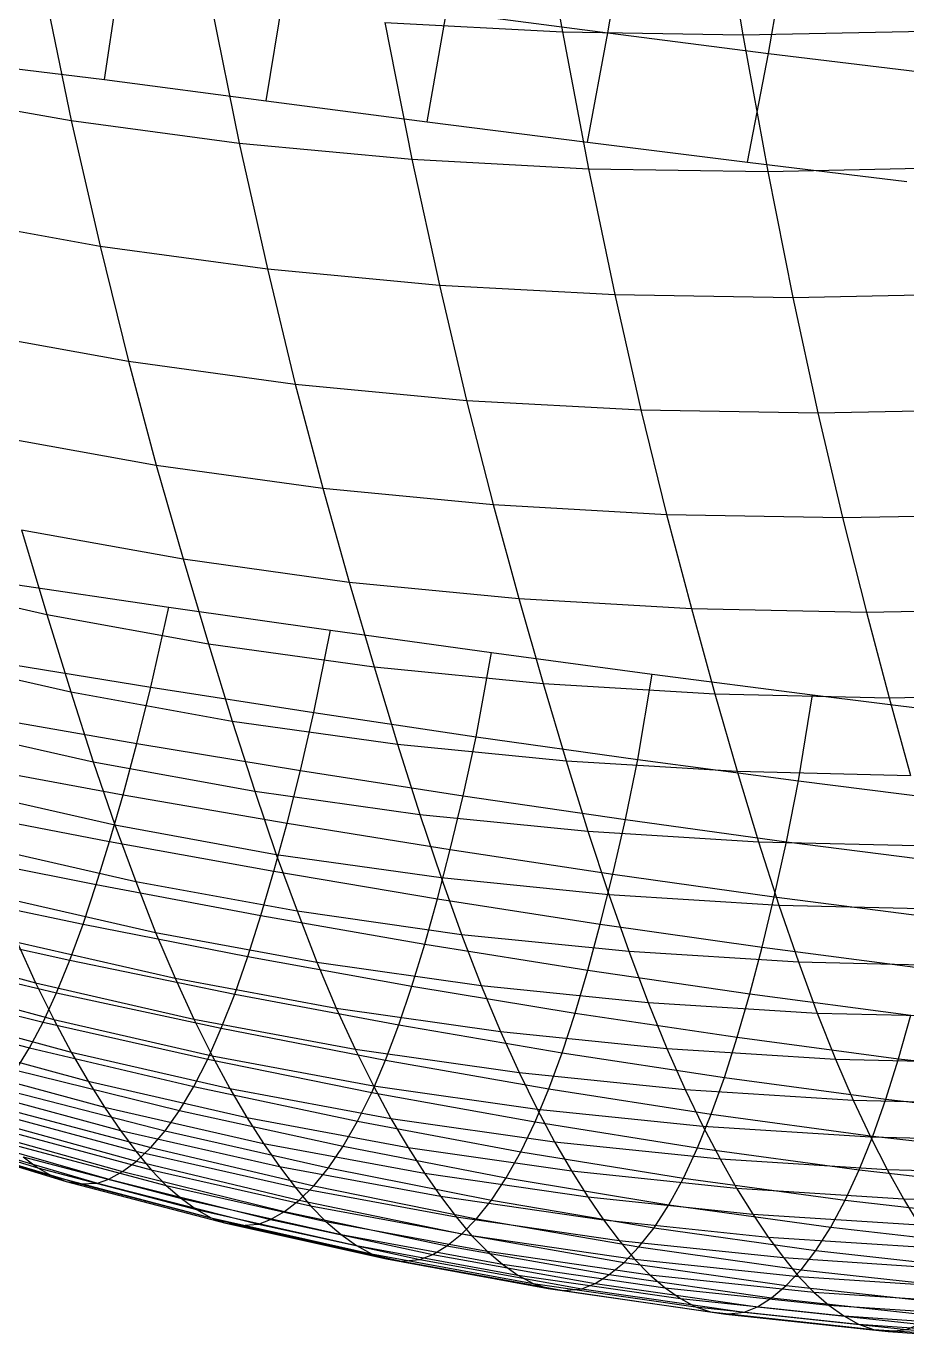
# Model space of a CAD drawing. Extents: x -429 to 429, y -1 to 209.
# Drawn here: x -213.69 to -203.63, y 10.23 to 25.28 of the extents above; entities that cross this region are included whole.
import ezdxf

# ---------------------------------------------------------------- set-up
doc = ezdxf.new("R2010")
doc.units = 0

msp = doc.modelspace()

# ---------------------------------------------------------------- linework, layer by layer
at = {"layer": 'default', "color": 5, "linetype": 'CONTINUOUS'}
for p, q in [((-207.865, 26.883, 20.982), (-207.568, 25.215, 21.891)), ((-205.787, 26.848, 20.535), (-205.506, 25.181, 21.424)), ((-213.504, 25.763, 24.14), (-213.18, 24.202, 25.031)), ((-211.579, 25.507, 23.254), (-211.261, 23.943, 24.153)), ((-209.596, 25.324, 22.503), (-207.568, 25.215, 21.891)), ((-209.596, 25.324, 22.503), (-209.288, 23.76, 23.403)), ((-207.568, 25.215, 21.891), (-205.506, 25.181, 21.424)), ((-207.568, 25.215, 21.891), (-207.271, 23.651, 22.783)), ((-205.506, 25.181, 21.424), (-203.423, 25.222, 21.102)), ((-205.506, 25.181, 21.424), (-205.222, 23.619, 22.299)), ((-215.035, 24.533, 26.03), (-213.18, 24.202, 25.031)), ((-213.18, 24.202, 25.031), (-211.261, 23.943, 24.153)), ((-213.18, 24.202, 25.031), (-212.851, 22.767, 25.925)), ((-211.261, 23.943, 24.153), (-209.288, 23.76, 23.403)), ((-211.261, 23.943, 24.153), (-210.938, 22.507, 25.056)), ((-209.288, 23.76, 23.403), (-207.271, 23.651, 22.783)), ((-209.288, 23.76, 23.403), (-208.974, 22.322, 24.306)), ((-207.271, 23.651, 22.783), (-205.222, 23.619, 22.299)), ((-207.271, 23.651, 22.783), (-206.969, 22.213, 23.678)), ((-205.222, 23.619, 22.299), (-203.152, 23.663, 21.951)), ((-205.222, 23.619, 22.299), (-204.934, 22.18, 23.176)), ((-214.704, 23.101, 26.908), (-212.851, 22.767, 25.925)), ((-212.851, 22.767, 25.925), (-210.938, 22.507, 25.056)), ((-212.851, 22.767, 25.925), (-212.528, 21.452, 26.796)), ((-210.938, 22.507, 25.056), (-208.974, 22.322, 24.306)), ((-210.938, 22.507, 25.056), (-210.62, 21.19, 25.936)), ((-208.974, 22.322, 24.306), (-206.969, 22.213, 23.678)), ((-208.974, 22.322, 24.306), (-208.665, 21.004, 25.186)), ((-206.969, 22.213, 23.678), (-204.934, 22.18, 23.176)), ((-206.969, 22.213, 23.678), (-206.671, 20.894, 24.552)), ((-204.934, 22.18, 23.176), (-202.878, 22.225, 22.803)), ((-204.934, 22.18, 23.176), (-204.648, 20.861, 24.034)), ((-214.379, 21.788, 27.764), (-212.528, 21.452, 26.796)), ((-212.528, 21.452, 26.796), (-210.62, 21.19, 25.936)), ((-212.528, 21.452, 26.796), (-212.209, 20.263, 27.648)), ((-210.62, 21.19, 25.936), (-208.665, 21.004, 25.186)), ((-210.62, 21.19, 25.936), (-210.307, 20.001, 26.795)), ((-208.665, 21.004, 25.186), (-206.671, 20.894, 24.552)), ((-208.665, 21.004, 25.186), (-208.361, 19.813, 26.046)), ((-206.671, 20.894, 24.552), (-204.648, 20.861, 24.034)), ((-206.671, 20.894, 24.552), (-206.378, 19.701, 25.404)), ((-204.648, 20.861, 24.034), (-202.605, 20.904, 23.637)), ((-204.648, 20.861, 24.034), (-204.367, 19.664, 24.872)), ((-214.059, 20.599, 28.601), (-212.209, 20.263, 27.648)), ((-212.209, 20.263, 27.648), (-210.307, 20.001, 26.795)), ((-212.209, 20.263, 27.648), (-211.902, 19.191, 28.464)), ((-210.307, 20.001, 26.795), (-208.361, 19.813, 26.046)), ((-210.307, 20.001, 26.795), (-210.005, 18.928, 27.619)), ((-208.361, 19.813, 26.046), (-206.378, 19.701, 25.404)), ((-208.361, 19.813, 26.046), (-208.067, 18.739, 26.87)), ((-206.378, 19.701, 25.404), (-204.367, 19.664, 24.872)), ((-206.378, 19.701, 25.404), (-206.094, 18.624, 26.221)), ((-204.367, 19.664, 24.872), (-202.337, 19.704, 24.451)), ((-204.367, 19.664, 24.872), (-204.095, 18.584, 25.675)), ((-213.75, 19.526, 29.402), (-211.902, 19.191, 28.464)), ((-213.75, 19.526, 29.402), (-213.459, 18.557, 30.161)), ((-211.902, 19.191, 28.464), (-210.005, 18.928, 27.619)), ((-211.902, 19.191, 28.464), (-211.612, 18.222, 29.235)), ((-215.254, 18.962, 31.171), (-213.459, 18.557, 30.161)), ((-213.921, 18.916, 49.418), (-212.067, 18.642, 48.78)), ((-210.005, 18.928, 27.619), (-208.067, 18.739, 26.87)), ((-210.005, 18.928, 27.619), (-209.72, 17.959, 28.396)), ((-208.067, 18.739, 26.87), (-206.094, 18.624, 26.221)), ((-208.067, 18.739, 26.87), (-207.789, 17.768, 27.648)), ((-213.459, 18.557, 30.161), (-211.612, 18.222, 29.235)), ((-213.459, 18.557, 30.161), (-213.186, 17.674, 30.872)), ((-212.27, 17.725, 48.384), (-212.067, 18.642, 48.78)), ((-212.067, 18.642, 48.78), (-210.219, 18.377, 48.125)), ((-206.094, 18.624, 26.221), (-204.095, 18.584, 25.675)), ((-206.094, 18.624, 26.221), (-205.825, 17.651, 26.994)), ((-204.095, 18.584, 25.675), (-202.077, 18.618, 25.232)), ((-204.095, 18.584, 25.675), (-203.836, 17.606, 26.434)), ((-210.409, 17.435, 47.761), (-210.219, 18.377, 48.125)), ((-210.219, 18.377, 48.125), (-208.377, 18.121, 47.454)), ((-211.612, 18.222, 29.235), (-209.72, 17.959, 28.396)), ((-211.612, 18.222, 29.235), (-211.34, 17.339, 29.957)), ((-214.983, 18.08, 31.866), (-213.186, 17.674, 30.872)), ((-208.554, 17.16, 47.114), (-208.377, 18.121, 47.454)), ((-208.377, 18.121, 47.454), (-206.541, 17.875, 46.765)), ((-214.139, 18.029, 48.981), (-212.27, 17.725, 48.384)), ((-209.72, 17.959, 28.396), (-207.789, 17.768, 27.648)), ((-209.72, 17.959, 28.396), (-209.452, 17.076, 29.124)), ((-207.789, 17.768, 27.648), (-205.825, 17.651, 26.994)), ((-207.789, 17.768, 27.648), (-207.527, 16.884, 28.377)), ((-206.708, 16.9, 46.443), (-206.541, 17.875, 46.765)), ((-206.541, 17.875, 46.765), (-204.71, 17.638, 46.06)), ((-213.186, 17.674, 30.872), (-211.34, 17.339, 29.957)), ((-213.186, 17.674, 30.872), (-212.929, 16.873, 31.542)), ((-212.429, 17.081, 48.065), (-212.27, 17.725, 48.384)), ((-212.27, 17.725, 48.384), (-210.409, 17.435, 47.761)), ((-205.825, 17.651, 26.994), (-203.836, 17.606, 26.434)), ((-205.825, 17.651, 26.994), (-205.571, 16.765, 27.717)), ((-204.871, 16.654, 45.747), (-204.71, 17.638, 46.06)), ((-204.71, 17.638, 46.06), (-202.886, 17.411, 45.338)), ((-203.836, 17.606, 26.434), (-201.829, 17.636, 25.972)), ((-203.836, 17.606, 26.434), (-203.591, 16.718, 27.147)), ((-214.305, 17.408, 48.644), (-212.429, 17.081, 48.065)), ((-211.34, 17.339, 29.957), (-209.452, 17.076, 29.124)), ((-211.34, 17.339, 29.957), (-211.084, 16.537, 30.637)), ((-210.561, 16.773, 47.458), (-210.409, 17.435, 47.761)), ((-210.409, 17.435, 47.761), (-208.554, 17.16, 47.114)), ((-214.727, 17.28, 32.523), (-212.929, 16.873, 31.542)), ((-208.701, 16.483, 46.823), (-208.554, 17.16, 47.114)), ((-208.554, 17.16, 47.114), (-206.708, 16.9, 46.443)), ((-212.588, 16.497, 47.744), (-212.429, 17.081, 48.065)), ((-212.429, 17.081, 48.065), (-210.561, 16.773, 47.458)), ((-209.452, 17.076, 29.124), (-207.527, 16.884, 28.377)), ((-209.452, 17.076, 29.124), (-209.199, 16.272, 29.81)), ((-212.929, 16.873, 31.542), (-211.084, 16.537, 30.637)), ((-212.929, 16.873, 31.542), (-212.681, 16.152, 32.184)), ((-207.527, 16.884, 28.377), (-205.571, 16.765, 27.717)), ((-207.527, 16.884, 28.377), (-207.278, 16.079, 29.063)), ((-206.849, 16.212, 46.159), (-206.708, 16.9, 46.443)), ((-206.708, 16.9, 46.443), (-204.871, 16.654, 45.747)), ((-214.469, 16.843, 48.308), (-212.588, 16.497, 47.744)), ((-210.714, 16.172, 47.148), (-210.561, 16.773, 47.458)), ((-210.561, 16.773, 47.458), (-208.701, 16.483, 46.823)), ((-205.571, 16.765, 27.717), (-203.591, 16.718, 27.147)), ((-205.571, 16.765, 27.717), (-205.329, 15.96, 28.398)), ((-214.482, 16.561, 33.151), (-212.681, 16.152, 32.184)), ((-205.007, 15.959, 45.467), (-204.871, 16.654, 45.747)), ((-204.871, 16.654, 45.747), (-203.042, 16.423, 45.026)), ((-212.743, 15.962, 47.425), (-212.588, 16.497, 47.744)), ((-212.588, 16.497, 47.744), (-210.714, 16.172, 47.148)), ((-211.084, 16.537, 30.637), (-209.199, 16.272, 29.81)), ((-211.084, 16.537, 30.637), (-210.837, 15.815, 31.288)), ((-208.849, 15.869, 46.521), (-208.701, 16.483, 46.823)), ((-208.701, 16.483, 46.823), (-206.849, 16.212, 46.159)), ((-214.629, 16.326, 47.978), (-212.743, 15.962, 47.425)), ((-209.199, 16.272, 29.81), (-207.278, 16.079, 29.063)), ((-209.199, 16.272, 29.81), (-208.955, 15.549, 30.466)), ((-212.681, 16.152, 32.184), (-210.837, 15.815, 31.288)), ((-212.681, 16.152, 32.184), (-212.443, 15.506, 32.799)), ((-210.865, 15.622, 46.839), (-210.714, 16.172, 47.148)), ((-210.714, 16.172, 47.148), (-208.849, 15.869, 46.521)), ((-206.993, 15.588, 45.863), (-206.849, 16.212, 46.159)), ((-206.849, 16.212, 46.159), (-205.007, 15.959, 45.467)), ((-212.894, 15.469, 47.112), (-212.743, 15.962, 47.425)), ((-212.743, 15.962, 47.425), (-210.865, 15.622, 46.839)), ((-207.278, 16.079, 29.063), (-205.329, 15.96, 28.398)), ((-207.278, 16.079, 29.063), (-207.039, 15.356, 29.719)), ((-205.329, 15.96, 28.398), (-203.357, 15.913, 27.818)), ((-205.329, 15.96, 28.398), (-205.097, 15.236, 29.05)), ((-205.148, 15.329, 45.173), (-205.007, 15.959, 45.467)), ((-205.007, 15.959, 45.467), (-203.175, 15.725, 44.747)), ((-214.783, 15.85, 47.657), (-212.894, 15.469, 47.112)), ((-214.246, 15.916, 33.752), (-212.443, 15.506, 32.799)), ((-210.837, 15.815, 31.288), (-208.955, 15.549, 30.466)), ((-210.837, 15.815, 31.288), (-210.6, 15.168, 31.912)), ((-208.995, 15.307, 46.218), (-208.849, 15.869, 46.521)), ((-208.849, 15.869, 46.521), (-206.993, 15.588, 45.863)), ((-212.443, 15.506, 32.799), (-210.6, 15.168, 31.912)), ((-212.443, 15.506, 32.799), (-212.216, 14.922, 33.384)), ((-211.013, 15.115, 46.531), (-210.865, 15.622, 46.839)), ((-210.865, 15.622, 46.839), (-208.995, 15.307, 46.218)), ((-208.955, 15.549, 30.466), (-207.039, 15.356, 29.719)), ((-208.955, 15.549, 30.466), (-208.72, 14.901, 31.094)), ((-207.136, 15.018, 45.564), (-206.993, 15.588, 45.863)), ((-206.993, 15.588, 45.863), (-205.148, 15.329, 45.173)), ((-214.935, 15.417, 47.339), (-213.045, 15.016, 46.798)), ((-213.045, 15.016, 46.798), (-212.894, 15.469, 47.112)), ((-212.894, 15.469, 47.112), (-211.013, 15.115, 46.531)), ((-207.039, 15.356, 29.719), (-205.097, 15.236, 29.05)), ((-207.039, 15.356, 29.719), (-206.809, 14.707, 30.347)), ((-214.02, 15.333, 34.325), (-212.216, 14.922, 33.384)), ((-209.141, 14.789, 45.915), (-208.995, 15.307, 46.218)), ((-208.995, 15.307, 46.218), (-207.136, 15.018, 45.564)), ((-205.287, 14.753, 44.877), (-205.148, 15.329, 45.173)), ((-205.148, 15.329, 45.173), (-203.313, 15.092, 44.453)), ((-205.097, 15.236, 29.05), (-203.132, 15.19, 28.461)), ((-205.097, 15.236, 29.05), (-204.872, 14.587, 29.674)), ((-211.162, 14.646, 46.22), (-211.013, 15.115, 46.531)), ((-211.013, 15.115, 46.531), (-209.141, 14.789, 45.915)), ((-210.6, 15.168, 31.912), (-208.72, 14.901, 31.094)), ((-210.6, 15.168, 31.912), (-210.373, 14.582, 32.505)), ((-215.086, 15.027, 47.02), (-213.196, 14.605, 46.478)), ((-213.196, 14.605, 46.478), (-213.045, 15.016, 46.798)), ((-213.045, 15.016, 46.798), (-211.162, 14.646, 46.22)), ((-212.216, 14.922, 33.384), (-210.373, 14.582, 32.505)), ((-212.216, 14.922, 33.384), (-211.994, 14.4, 33.951)), ((-208.72, 14.901, 31.094), (-206.809, 14.707, 30.347)), ((-208.72, 14.901, 31.094), (-208.496, 14.315, 31.692)), ((-207.279, 14.491, 45.263), (-207.136, 15.018, 45.564)), ((-207.136, 15.018, 45.564), (-205.287, 14.753, 44.877)), ((-215.357, 14.83, 36.385), (-213.587, 14.345, 35.416)), ((-213.8, 14.812, 34.88), (-211.994, 14.4, 33.951)), ((-213.8, 14.812, 34.88), (-213.587, 14.345, 35.416)), ((-209.288, 14.308, 45.605), (-209.141, 14.789, 45.915)), ((-209.141, 14.789, 45.915), (-207.279, 14.491, 45.263)), ((-205.427, 14.221, 44.576), (-205.287, 14.753, 44.877)), ((-205.287, 14.753, 44.877), (-203.45, 14.513, 44.156)), ((-215.237, 14.676, 46.699), (-213.348, 14.233, 46.154)), ((-213.348, 14.233, 46.154), (-213.196, 14.605, 46.478)), ((-213.196, 14.605, 46.478), (-211.313, 14.218, 45.9)), ((-211.313, 14.218, 45.9), (-211.162, 14.646, 46.22)), ((-211.162, 14.646, 46.22), (-209.288, 14.308, 45.605)), ((-206.809, 14.707, 30.347), (-204.872, 14.587, 29.674)), ((-206.809, 14.707, 30.347), (-206.589, 14.121, 30.946)), ((-210.373, 14.582, 32.505), (-208.496, 14.315, 31.692)), ((-210.373, 14.582, 32.505), (-210.152, 14.059, 33.081)), ((-207.424, 14, 44.954), (-207.279, 14.491, 45.263)), ((-207.279, 14.491, 45.263), (-205.427, 14.221, 44.576)), ((-204.872, 14.587, 29.674), (-202.915, 14.54, 29.076)), ((-204.872, 14.587, 29.674), (-204.657, 14, 30.268)), ((-215.387, 14.365, 46.375), (-213.502, 13.899, 45.823)), ((-215.154, 14.413, 36.885), (-213.38, 13.927, 35.932)), ((-213.587, 14.345, 35.416), (-211.779, 13.931, 34.499)), ((-213.587, 14.345, 35.416), (-213.38, 13.927, 35.932)), ((-211.994, 14.4, 33.951), (-210.152, 14.059, 33.081)), ((-211.994, 14.4, 33.951), (-211.779, 13.931, 34.499)), ((-209.438, 13.865, 45.284), (-209.288, 14.308, 45.605)), ((-209.288, 14.308, 45.605), (-207.424, 14, 44.954)), ((-208.496, 14.315, 31.692), (-206.589, 14.121, 30.946)), ((-208.496, 14.315, 31.692), (-208.277, 13.791, 32.272)), ((-213.502, 13.899, 45.823), (-213.348, 14.233, 46.154)), ((-213.348, 14.233, 46.154), (-211.466, 13.828, 45.572)), ((-211.466, 13.828, 45.572), (-211.313, 14.218, 45.9)), ((-211.313, 14.218, 45.9), (-209.438, 13.865, 45.284)), ((-205.57, 13.724, 44.268), (-205.427, 14.221, 44.576)), ((-205.427, 14.221, 44.576), (-203.588, 13.979, 43.855)), ((-215.538, 14.093, 46.048), (-213.658, 13.604, 45.484)), ((-214.959, 14.04, 37.368), (-213.181, 13.554, 36.429)), ((-210.152, 14.059, 33.081), (-208.277, 13.791, 32.272)), ((-210.152, 14.059, 33.081), (-209.937, 13.59, 33.638)), ((-207.572, 13.548, 44.632), (-207.424, 14, 44.954)), ((-207.424, 14, 44.954), (-205.57, 13.724, 44.268)), ((-206.589, 14.121, 30.946), (-204.657, 14, 30.268)), ((-206.589, 14.121, 30.946), (-206.374, 13.597, 31.526)), ((-204.657, 14, 30.268), (-202.706, 13.954, 29.662)), ((-204.657, 14, 30.268), (-204.448, 13.476, 30.844)), ((-213.658, 13.604, 45.484), (-213.502, 13.899, 45.823)), ((-213.502, 13.899, 45.823), (-211.621, 13.476, 45.235)), ((-213.38, 13.927, 35.932), (-211.571, 13.513, 35.028)), ((-213.38, 13.927, 35.932), (-213.181, 13.554, 36.429)), ((-211.779, 13.931, 34.499), (-209.937, 13.59, 33.638)), ((-211.779, 13.931, 34.499), (-211.571, 13.513, 35.028)), ((-209.591, 13.462, 44.954), (-209.438, 13.865, 45.284)), ((-209.438, 13.865, 45.284), (-207.572, 13.548, 44.632)), ((-203.728, 13.48, 43.546), (-203.588, 13.979, 43.855)), ((-214.769, 13.706, 37.833), (-212.988, 13.221, 36.909)), ((-211.621, 13.476, 45.235), (-211.466, 13.828, 45.572)), ((-211.466, 13.828, 45.572), (-209.591, 13.462, 44.954)), ((-208.277, 13.791, 32.272), (-206.374, 13.597, 31.526)), ((-208.277, 13.791, 32.272), (-208.064, 13.321, 32.833)), ((-205.717, 13.265, 43.945), (-205.57, 13.724, 44.268)), ((-205.57, 13.724, 44.268), (-203.728, 13.48, 43.546)), ((-213.815, 13.35, 45.136), (-213.658, 13.604, 45.484)), ((-213.658, 13.604, 45.484), (-211.78, 13.162, 44.885)), ((-213.181, 13.554, 36.429), (-211.369, 13.14, 35.536)), ((-213.181, 13.554, 36.429), (-212.988, 13.221, 36.909)), ((-209.937, 13.59, 33.638), (-208.064, 13.321, 32.833)), ((-209.937, 13.59, 33.638), (-209.728, 13.171, 34.174)), ((-207.724, 13.134, 44.3), (-207.572, 13.548, 44.632)), ((-207.572, 13.548, 44.632), (-205.717, 13.265, 43.945)), ((-206.374, 13.597, 31.526), (-204.448, 13.476, 30.844)), ((-206.374, 13.597, 31.526), (-206.165, 13.127, 32.086)), ((-214.586, 13.408, 38.282), (-212.8, 12.924, 37.371)), ((-211.78, 13.162, 44.885), (-211.621, 13.476, 45.235)), ((-211.621, 13.476, 45.235), (-209.747, 13.095, 44.611)), ((-211.571, 13.513, 35.028), (-209.728, 13.171, 34.174)), ((-211.571, 13.513, 35.028), (-211.369, 13.14, 35.536)), ((-209.747, 13.095, 44.611), (-209.591, 13.462, 44.954)), ((-209.591, 13.462, 44.954), (-207.724, 13.134, 44.3)), ((-204.448, 13.476, 30.844), (-202.504, 13.43, 30.229)), ((-204.448, 13.476, 30.844), (-204.245, 13.006, 31.4)), ((-203.873, 13.018, 43.221), (-203.728, 13.48, 43.546)), ((-203.728, 13.48, 43.546), (-201.9, 13.267, 42.789)), ((-213.815, 13.35, 45.136), (-211.943, 12.889, 44.525)), ((-208.064, 13.321, 32.833), (-206.165, 13.127, 32.086)), ((-208.064, 13.321, 32.833), (-207.858, 12.902, 33.373)), ((-205.867, 12.846, 43.61), (-205.717, 13.265, 43.945)), ((-205.717, 13.265, 43.945), (-203.873, 13.018, 43.221)), ((-214.408, 13.142, 38.715), (-212.619, 12.66, 37.818)), ((-213.974, 13.134, 44.784), (-212.107, 12.656, 44.157)), ((-212.988, 13.221, 36.909), (-211.174, 12.808, 36.027)), ((-212.988, 13.221, 36.909), (-212.8, 12.924, 37.371)), ((-211.943, 12.889, 44.525), (-211.78, 13.162, 44.885)), ((-211.78, 13.162, 44.885), (-209.908, 12.767, 44.253)), ((-211.369, 13.14, 35.536), (-209.527, 12.798, 34.69)), ((-211.369, 13.14, 35.536), (-211.174, 12.808, 36.027)), ((-209.908, 12.767, 44.253), (-209.747, 13.095, 44.611)), ((-209.747, 13.095, 44.611), (-207.88, 12.757, 43.953)), ((-209.728, 13.171, 34.174), (-207.858, 12.902, 33.373)), ((-209.728, 13.171, 34.174), (-209.527, 12.798, 34.69)), ((-207.88, 12.757, 43.953), (-207.724, 13.134, 44.3)), ((-207.724, 13.134, 44.3), (-205.867, 12.846, 43.61)), ((-206.165, 13.127, 32.086), (-204.245, 13.006, 31.4)), ((-206.165, 13.127, 32.086), (-205.963, 12.707, 32.627)), ((-214.132, 12.958, 44.429), (-212.271, 12.464, 43.785)), ((-204.245, 13.006, 31.4), (-202.307, 12.96, 30.776)), ((-204.245, 13.006, 31.4), (-204.048, 12.586, 31.937)), ((-204.022, 12.596, 42.885), (-203.873, 13.018, 43.221)), ((-203.873, 13.018, 43.221), (-202.043, 12.807, 42.463)), ((-214.289, 12.817, 44.075), (-212.434, 12.31, 43.413)), ((-214.235, 12.904, 39.137), (-212.442, 12.423, 38.253)), ((-212.8, 12.924, 37.371), (-210.985, 12.511, 36.5)), ((-212.8, 12.924, 37.371), (-212.619, 12.66, 37.818)), ((-212.107, 12.656, 44.157), (-211.943, 12.889, 44.525)), ((-211.943, 12.889, 44.525), (-210.073, 12.479, 43.883)), ((-211.174, 12.808, 36.027), (-209.332, 12.466, 35.188)), ((-211.174, 12.808, 36.027), (-210.985, 12.511, 36.5)), ((-209.527, 12.798, 34.69), (-207.658, 12.529, 33.894)), ((-209.527, 12.798, 34.69), (-209.332, 12.466, 35.188)), ((-207.858, 12.902, 33.373), (-205.963, 12.707, 32.627)), ((-207.858, 12.902, 33.373), (-207.658, 12.529, 33.894)), ((-206.023, 12.462, 43.26), (-205.867, 12.846, 43.61)), ((-205.867, 12.846, 43.61), (-204.022, 12.596, 42.885)), ((-215.358, 12.781, 41.588), (-213.564, 12.234, 40.757)), ((-215.203, 12.687, 41.956), (-213.401, 12.139, 41.148)), ((-214.444, 12.709, 43.723), (-212.595, 12.19, 43.042)), ((-214.065, 12.691, 39.55), (-212.268, 12.21, 38.681)), ((-212.619, 12.66, 37.818), (-210.802, 12.248, 36.957)), ((-212.619, 12.66, 37.818), (-212.442, 12.423, 38.253)), ((-212.271, 12.464, 43.785), (-212.107, 12.656, 44.157)), ((-212.107, 12.656, 44.157), (-210.241, 12.233, 43.502)), ((-210.073, 12.479, 43.883), (-209.908, 12.767, 44.253)), ((-209.908, 12.767, 44.253), (-208.042, 12.417, 43.589)), ((-208.042, 12.417, 43.589), (-207.88, 12.757, 43.953)), ((-207.88, 12.757, 43.953), (-206.023, 12.462, 43.26)), ((-205.963, 12.707, 32.627), (-204.048, 12.586, 31.937)), ((-205.963, 12.707, 32.627), (-205.767, 12.334, 33.147)), ((-215.05, 12.625, 42.315), (-213.24, 12.078, 41.531)), ((-214.899, 12.592, 42.67), (-213.08, 12.049, 41.912)), ((-214.708, 12.593, 43.114), (-212.88, 12.057, 42.382)), ((-214.593, 12.633, 43.38), (-212.751, 12.104, 42.683)), ((-213.896, 12.51, 39.958), (-212.094, 12.03, 39.106)), ((-210.985, 12.511, 36.5), (-209.143, 12.17, 35.669)), ((-210.985, 12.511, 36.5), (-210.802, 12.248, 36.957)), ((-207.658, 12.529, 33.894), (-205.767, 12.334, 33.147)), ((-207.658, 12.529, 33.894), (-207.465, 12.197, 34.395)), ((-204.176, 12.21, 42.533), (-204.022, 12.596, 42.885)), ((-204.048, 12.586, 31.937), (-202.116, 12.539, 31.304)), ((-204.048, 12.586, 31.937), (-203.857, 12.212, 32.453)), ((-204.022, 12.596, 42.885), (-202.189, 12.386, 42.126)), ((-213.729, 12.359, 40.36), (-211.922, 11.88, 39.525)), ((-213.729, 12.359, 40.36), (-213.564, 12.234, 40.757)), ((-212.442, 12.423, 38.253), (-210.623, 12.012, 37.402)), ((-212.442, 12.423, 38.253), (-212.268, 12.21, 38.681)), ((-212.434, 12.31, 43.413), (-212.271, 12.464, 43.785)), ((-212.271, 12.464, 43.785), (-210.41, 12.028, 43.117)), ((-210.241, 12.233, 43.502), (-210.073, 12.479, 43.883)), ((-210.073, 12.479, 43.883), (-208.209, 12.119, 43.21)), ((-209.332, 12.466, 35.188), (-207.465, 12.197, 34.395)), ((-209.332, 12.466, 35.188), (-209.143, 12.17, 35.669)), ((-208.209, 12.119, 43.21), (-208.042, 12.417, 43.589)), ((-208.042, 12.417, 43.589), (-206.185, 12.115, 42.891)), ((-206.185, 12.115, 42.891), (-206.023, 12.462, 43.26)), ((-206.023, 12.462, 43.26), (-204.176, 12.21, 42.533)), ((-213.564, 12.234, 40.757), (-211.751, 11.755, 39.94)), ((-213.564, 12.234, 40.757), (-213.401, 12.139, 41.148)), ((-212.751, 12.104, 42.683), (-212.595, 12.19, 43.042)), ((-212.595, 12.19, 43.042), (-212.434, 12.31, 43.413)), ((-212.595, 12.19, 43.042), (-210.743, 11.734, 42.345)), ((-212.434, 12.31, 43.413), (-210.577, 11.863, 42.731)), ((-212.268, 12.21, 38.681), (-210.447, 11.799, 37.841)), ((-212.268, 12.21, 38.681), (-212.094, 12.03, 39.106)), ((-210.802, 12.248, 36.957), (-208.96, 11.907, 36.132)), ((-210.802, 12.248, 36.957), (-210.623, 12.012, 37.402)), ((-210.41, 12.028, 43.117), (-210.241, 12.233, 43.502)), ((-210.241, 12.233, 43.502), (-208.379, 11.863, 42.82)), ((-207.465, 12.197, 34.395), (-205.578, 12.001, 33.649)), ((-207.465, 12.197, 34.395), (-207.278, 11.901, 34.879)), ((-205.767, 12.334, 33.147), (-203.857, 12.212, 32.453)), ((-205.767, 12.334, 33.147), (-205.578, 12.001, 33.649)), ((-204.336, 11.861, 42.162), (-204.176, 12.21, 42.533)), ((-204.176, 12.21, 42.533), (-202.341, 12.001, 41.773)), ((-203.857, 12.212, 32.453), (-201.932, 12.164, 31.812)), ((-203.857, 12.212, 32.453), (-203.672, 11.878, 32.951)), ((-213.401, 12.139, 41.148), (-211.582, 11.66, 40.35)), ((-213.401, 12.139, 41.148), (-213.24, 12.078, 41.531)), ((-213.24, 12.078, 41.531), (-211.415, 11.601, 40.751)), ((-213.24, 12.078, 41.531), (-213.08, 12.049, 41.912)), ((-213.08, 12.049, 41.912), (-212.88, 12.057, 42.382)), ((-213.08, 12.049, 41.912), (-211.248, 11.574, 41.153)), ((-212.88, 12.057, 42.382), (-212.751, 12.104, 42.683)), ((-212.88, 12.057, 42.382), (-211.042, 11.587, 41.644)), ((-212.751, 12.104, 42.683), (-210.902, 11.641, 41.973)), ((-209.143, 12.17, 35.669), (-207.278, 11.901, 34.879)), ((-209.143, 12.17, 35.669), (-208.96, 11.907, 36.132)), ((-208.379, 11.863, 42.82), (-208.209, 12.119, 43.21)), ((-208.209, 12.119, 43.21), (-206.351, 11.81, 42.507)), ((-206.351, 11.81, 42.507), (-206.185, 12.115, 42.891)), ((-206.185, 12.115, 42.891), (-204.336, 11.861, 42.162)), ((-212.094, 12.03, 39.106), (-210.271, 11.619, 38.278)), ((-212.094, 12.03, 39.106), (-211.922, 11.88, 39.525)), ((-210.623, 12.012, 37.402), (-208.782, 11.672, 36.585)), ((-210.623, 12.012, 37.402), (-210.447, 11.799, 37.841)), ((-210.577, 11.863, 42.731), (-210.41, 12.028, 43.117)), ((-210.41, 12.028, 43.117), (-208.55, 11.65, 42.425)), ((-208.96, 11.907, 36.132), (-207.097, 11.638, 35.346)), ((-208.96, 11.907, 36.132), (-208.782, 11.672, 36.585)), ((-207.278, 11.901, 34.879), (-205.394, 11.704, 34.133)), ((-207.278, 11.901, 34.879), (-207.097, 11.638, 35.346)), ((-205.578, 12.001, 33.649), (-203.672, 11.878, 32.951)), ((-205.578, 12.001, 33.649), (-205.394, 11.704, 34.133)), ((-211.922, 11.88, 39.525), (-210.095, 11.47, 38.71)), ((-211.922, 11.88, 39.525), (-211.751, 11.755, 39.94)), ((-211.751, 11.755, 39.94), (-209.921, 11.346, 39.138)), ((-211.751, 11.755, 39.94), (-211.582, 11.66, 40.35)), ((-210.743, 11.734, 42.345), (-210.577, 11.863, 42.731)), ((-210.577, 11.863, 42.731), (-208.719, 11.477, 42.028)), ((-210.447, 11.799, 37.841), (-208.605, 11.459, 37.031)), ((-210.447, 11.799, 37.841), (-210.271, 11.619, 38.278)), ((-208.55, 11.65, 42.425), (-208.379, 11.863, 42.82)), ((-208.379, 11.863, 42.82), (-206.521, 11.548, 42.112)), ((-206.521, 11.548, 42.112), (-206.351, 11.81, 42.507)), ((-206.351, 11.81, 42.507), (-204.502, 11.553, 41.776)), ((-204.502, 11.553, 41.776), (-204.336, 11.861, 42.162)), ((-204.336, 11.861, 42.162), (-202.499, 11.653, 41.402)), ((-203.672, 11.878, 32.951), (-201.753, 11.83, 32.302)), ((-203.672, 11.878, 32.951), (-203.493, 11.581, 33.431)), ((-211.582, 11.66, 40.35), (-209.748, 11.251, 39.562)), ((-211.582, 11.66, 40.35), (-211.415, 11.601, 40.751)), ((-211.415, 11.601, 40.751), (-209.578, 11.192, 39.977)), ((-211.415, 11.601, 40.751), (-211.248, 11.574, 41.153)), ((-211.248, 11.574, 41.153), (-211.042, 11.587, 41.644)), ((-211.042, 11.587, 41.644), (-210.902, 11.641, 41.973)), ((-211.042, 11.587, 41.644), (-209.196, 11.185, 40.901)), ((-210.902, 11.641, 41.973), (-210.743, 11.734, 42.345)), ((-210.902, 11.641, 41.973), (-209.049, 11.243, 41.249)), ((-210.743, 11.734, 42.345), (-208.888, 11.341, 41.631)), ((-210.271, 11.619, 38.278), (-208.428, 11.279, 37.476)), ((-210.271, 11.619, 38.278), (-210.095, 11.47, 38.71)), ((-208.782, 11.672, 36.585), (-206.92, 11.403, 35.802)), ((-208.782, 11.672, 36.585), (-208.605, 11.459, 37.031)), ((-208.719, 11.477, 42.028), (-208.55, 11.65, 42.425)), ((-208.55, 11.65, 42.425), (-206.693, 11.329, 41.709)), ((-207.097, 11.638, 35.346), (-205.216, 11.441, 34.6)), ((-207.097, 11.638, 35.346), (-206.92, 11.403, 35.802)), ((-205.394, 11.704, 34.133), (-203.493, 11.581, 33.431)), ((-205.394, 11.704, 34.133), (-205.216, 11.441, 34.6)), ((-211.248, 11.574, 41.153), (-209.406, 11.167, 40.394)), ((-210.095, 11.47, 38.71), (-208.252, 11.131, 37.916)), ((-210.095, 11.47, 38.71), (-209.921, 11.346, 39.138)), ((-208.888, 11.341, 41.631), (-208.719, 11.477, 42.028)), ((-208.719, 11.477, 42.028), (-206.864, 11.152, 41.306)), ((-208.605, 11.459, 37.031), (-206.745, 11.19, 36.252)), ((-208.605, 11.459, 37.031), (-208.428, 11.279, 37.476)), ((-206.693, 11.329, 41.709), (-206.521, 11.548, 42.112)), ((-206.521, 11.548, 42.112), (-204.671, 11.289, 41.377)), ((-205.216, 11.441, 34.6), (-203.319, 11.317, 33.894)), ((-205.216, 11.441, 34.6), (-205.042, 11.206, 35.056)), ((-204.671, 11.289, 41.377), (-204.502, 11.553, 41.776)), ((-204.502, 11.553, 41.776), (-202.662, 11.347, 41.015)), ((-209.921, 11.346, 39.138), (-208.077, 11.006, 38.353)), ((-209.921, 11.346, 39.138), (-209.748, 11.251, 39.562)), ((-209.049, 11.243, 41.249), (-208.888, 11.341, 41.631)), ((-208.888, 11.341, 41.631), (-207.033, 11.012, 40.902)), ((-206.92, 11.403, 35.802), (-205.042, 11.206, 35.056)), ((-206.92, 11.403, 35.802), (-206.745, 11.19, 36.252)), ((-206.864, 11.152, 41.306), (-206.693, 11.329, 41.709)), ((-206.693, 11.329, 41.709), (-204.841, 11.068, 40.972)), ((-204.841, 11.068, 40.972), (-204.671, 11.289, 41.377)), ((-204.671, 11.289, 41.377), (-202.829, 11.084, 40.617)), ((-209.748, 11.251, 39.562), (-207.902, 10.911, 38.786)), ((-209.748, 11.251, 39.562), (-209.578, 11.192, 39.977)), ((-209.578, 11.192, 39.977), (-207.73, 10.853, 39.21)), ((-209.578, 11.192, 39.977), (-209.406, 11.167, 40.394)), ((-209.406, 11.167, 40.394), (-209.196, 11.185, 40.901)), ((-209.406, 11.167, 40.394), (-207.557, 10.829, 39.636)), ((-209.196, 11.185, 40.901), (-209.049, 11.243, 41.249)), ((-209.196, 11.185, 40.901), (-207.346, 10.849, 40.153)), ((-209.049, 11.243, 41.249), (-207.195, 10.91, 40.513)), ((-208.428, 11.279, 37.476), (-206.569, 11.01, 36.7)), ((-208.428, 11.279, 37.476), (-208.252, 11.131, 37.916)), ((-207.033, 11.012, 40.902), (-206.864, 11.152, 41.306)), ((-206.864, 11.152, 41.306), (-205.011, 10.888, 40.565)), ((-206.745, 11.19, 36.252), (-204.87, 10.992, 35.505)), ((-206.745, 11.19, 36.252), (-206.569, 11.01, 36.7)), ((-205.042, 11.206, 35.056), (-203.15, 11.081, 34.346)), ((-205.042, 11.206, 35.056), (-204.87, 10.992, 35.505)), ((-208.252, 11.131, 37.916), (-206.394, 10.862, 37.144)), ((-208.252, 11.131, 37.916), (-208.077, 11.006, 38.353)), ((-208.077, 11.006, 38.353), (-206.22, 10.738, 37.585)), ((-208.077, 11.006, 38.353), (-207.902, 10.911, 38.786)), ((-207.195, 10.91, 40.513), (-207.033, 11.012, 40.902)), ((-207.033, 11.012, 40.902), (-205.18, 10.747, 40.158)), ((-206.569, 11.01, 36.7), (-204.697, 10.813, 35.952)), ((-206.569, 11.01, 36.7), (-206.394, 10.862, 37.144)), ((-205.011, 10.888, 40.565), (-204.841, 11.068, 40.972)), ((-204.87, 10.992, 35.505), (-202.982, 10.867, 34.791)), ((-204.87, 10.992, 35.505), (-204.697, 10.813, 35.952)), ((-204.841, 11.068, 40.972), (-202.997, 10.865, 40.212)), ((-207.902, 10.911, 38.786), (-206.046, 10.643, 38.022)), ((-207.902, 10.911, 38.786), (-207.73, 10.853, 39.21)), ((-207.73, 10.853, 39.21), (-205.875, 10.585, 38.449)), ((-207.73, 10.853, 39.21), (-207.557, 10.829, 39.636)), ((-207.557, 10.829, 39.636), (-207.346, 10.849, 40.153)), ((-207.346, 10.849, 40.153), (-207.195, 10.91, 40.513)), ((-207.346, 10.849, 40.153), (-205.492, 10.582, 39.401)), ((-207.195, 10.91, 40.513), (-205.34, 10.644, 39.766)), ((-206.394, 10.862, 37.144), (-204.525, 10.664, 36.396)), ((-206.394, 10.862, 37.144), (-206.22, 10.738, 37.585)), ((-205.18, 10.747, 40.158), (-205.011, 10.888, 40.565)), ((-205.011, 10.888, 40.565), (-203.164, 10.687, 39.806)), ((-207.557, 10.829, 39.636), (-205.702, 10.561, 38.88)), ((-206.22, 10.738, 37.585), (-204.354, 10.539, 36.835)), ((-206.22, 10.738, 37.585), (-206.046, 10.643, 38.022)), ((-205.34, 10.644, 39.766), (-205.18, 10.747, 40.158)), ((-205.18, 10.747, 40.158), (-203.33, 10.546, 39.399)), ((-204.697, 10.813, 35.952), (-202.814, 10.687, 35.234)), ((-204.697, 10.813, 35.952), (-204.525, 10.664, 36.396)), ((-206.046, 10.643, 38.022), (-204.183, 10.444, 37.271)), ((-206.046, 10.643, 38.022), (-205.875, 10.585, 38.449)), ((-205.875, 10.585, 38.449), (-204.014, 10.386, 37.697)), ((-205.875, 10.585, 38.449), (-205.702, 10.561, 38.88)), ((-205.702, 10.561, 38.88), (-205.492, 10.582, 39.401)), ((-205.702, 10.561, 38.88), (-203.844, 10.363, 38.126)), ((-205.492, 10.582, 39.401), (-205.34, 10.644, 39.766)), ((-205.492, 10.582, 39.401), (-203.637, 10.383, 38.646)), ((-205.34, 10.644, 39.766), (-203.488, 10.444, 39.008)), ((-204.525, 10.664, 36.396), (-202.647, 10.537, 35.672)), ((-204.525, 10.664, 36.396), (-204.354, 10.539, 36.835)), ((-204.354, 10.539, 36.835), (-202.48, 10.412, 36.105)), ((-204.354, 10.539, 36.835), (-204.183, 10.444, 37.271)), ((-204.183, 10.444, 37.271), (-202.314, 10.317, 36.534)), ((-204.183, 10.444, 37.271), (-204.014, 10.386, 37.697)), ((-204.014, 10.386, 37.697), (-202.15, 10.259, 36.955)), ((-204.014, 10.386, 37.697), (-203.844, 10.363, 38.126)), ((-203.844, 10.363, 38.126), (-203.637, 10.383, 38.646)), ((-203.637, 10.383, 38.646), (-203.488, 10.444, 39.008)), ((-203.637, 10.383, 38.646), (-201.783, 10.252, 37.889)), ((-203.844, 10.363, 38.126), (-201.985, 10.234, 37.376))]:
    msp.add_line(p, q, dxfattribs=at)
at = {"layer": 'default', "color": 3, "linetype": 'CONTINUOUS'}
for p, q in [((-207.048, 25.203, 50.117), (-206.796, 26.708, 50.622)), ((-205.212, 24.97, 49.461), (-204.954, 26.473, 49.987)), ((-212.8, 24.673, 51.578), (-212.607, 25.949, 51.927)), ((-212.8, 24.673, 51.578), (-212.607, 25.949, 51.927)), ((-210.954, 24.428, 50.949), (-210.746, 25.692, 51.351)), ((-209.115, 24.188, 50.303), (-208.893, 25.443, 50.747)), ((-208.893, 25.443, 50.747), (-207.048, 25.203, 50.117)), ((-207.281, 23.954, 49.64), (-207.048, 25.203, 50.117)), ((-207.048, 25.203, 50.117), (-205.212, 24.97, 49.461)), ((-214.508, 24.879, 52.469), (-212.8, 24.673, 51.578)), ((-205.454, 23.726, 48.959), (-205.212, 24.97, 49.461)), ((-205.212, 24.97, 49.461), (-203.386, 24.746, 48.778)), ((-212.8, 24.673, 51.578), (-210.954, 24.428, 50.949)), ((-210.954, 24.428, 50.949), (-209.115, 24.188, 50.303)), ((-209.115, 24.188, 50.303), (-207.281, 23.954, 49.64)), ((-207.281, 23.954, 49.64), (-205.454, 23.726, 48.959)), ((-205.454, 23.726, 48.959), (-203.632, 23.504, 48.262))]:
    msp.add_line(p, q, dxfattribs=at)

doc.saveas('drawing.dxf')
